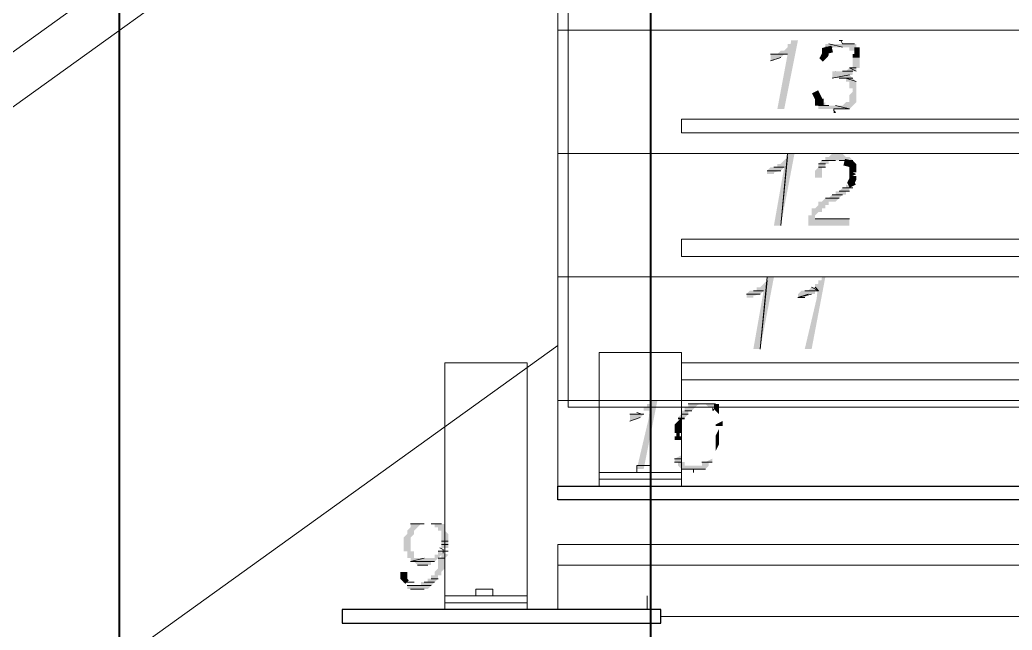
# Model space of a CAD drawing. Header units: millimetres. Extents: x 182 to 575, y -105 to 95.
# Drawn here: x 277.794 to 279.173, y 81.811 to 82.659 of the extents above; entities that cross this region are included whole.
import ezdxf

# ---------------------------------------------------------------- set-up
doc = ezdxf.new("R2010")
doc.units = ezdxf.units.MM
doc.header["$MEASUREMENT"] = 0
doc.layers.add('PDF_Geometry', color=7, linetype='Continuous')
doc.layers.add('PDF_Solid Fills', color=7, linetype='Continuous')

msp = doc.modelspace()

# ---------------------------------------------------------------- hatches: boundary and pattern name
at = {"layer": 'PDF_Solid Fills', "transparency": 33554559}
for points in [[(278.8373450954418, 82.60148214777024), (278.8421084287751, 82.60148214777024), (278.8421084287751, 82.6030702842416), (278.8516318679286, 82.60624548110357), (278.8563919472937, 82.61100556046864), (278.8611552806269, 82.61100556046864), (278.8468685345952, 82.53481497845806), (278.8563919472937, 82.53481497845806), (278.8754420266587, 82.63005241232048), (278.8659186139603, 82.63005241232048), (278.8654424599148, 82.62529233295544), (278.8611552806269, 82.62529233295544), (278.8611552806269, 82.62052899962208), (278.8563919472937, 82.61576889380197), (278.8516318679286, 82.61576889380197), (278.8468685345952, 82.61100556046864), (278.8373450954418, 82.61100556046864)], [(278.9135357039074, 82.62052899962208), (278.9087756245424, 82.61576889380197), (278.9230591430609, 82.62052899962208), (278.946869301791, 82.62052899962208), (278.946869301791, 82.61576889380197), (278.9611560478228, 82.61576889380197), (278.9563927144894, 82.62052899962208), (278.9563927144894, 82.62529233295544), (278.9135357039074, 82.62529233295544)], [(278.9230591430609, 82.57767198904008), (278.9421059684576, 82.57767198904008), (278.9421059684576, 82.57291188321997), (278.946869301791, 82.57291188321997), (278.946869301791, 82.56338847052155), (278.9516326351243, 82.56338847052155), (278.9516326351243, 82.55862513718822), (278.946869301791, 82.55386180385491), (278.946869301791, 82.54433839115646), (278.9421059684576, 82.54433839115646), (278.9373458890925, 82.53957828533638), (278.9135357039074, 82.53957828533638), (278.9135357039074, 82.54433839115646), (278.904012291209, 82.53957828533638), (278.904012291209, 82.53481497845806), (278.946869301791, 82.53481497845806), (278.9516326351243, 82.53957828533638), (278.9563927144894, 82.54433839115646), (278.9563927144894, 82.57291188321997), (278.9516326351243, 82.57767198904008), (278.9475499108225, 82.58175469066697), (278.9516326351243, 82.5824352959184), (278.9516326351243, 82.58719540173851), (278.9563927144894, 82.58719540173851), (278.9563927144894, 82.59195873507184), (278.9611560478228, 82.59195873507184), (278.9611560478228, 82.60624548110357), (278.9516326351243, 82.60624548110357), (278.9516326351243, 82.59195873507184), (278.946869301791, 82.59195873507184), (278.9421059684576, 82.58719540173851), (278.9230591430609, 82.58719540173851)], [(278.8325850160767, 82.44434085147392), (278.8421084287751, 82.44434085147392), (278.8421084287751, 82.44672088785074), (278.8516318679286, 82.44910093083902), (278.8563919472937, 82.45386426417235), (278.8421084287751, 82.3729103223734), (278.8516318679286, 82.3729103223734), (278.8706786933254, 82.47291111602422), (278.8611552806269, 82.47291111602422), (278.8606539403625, 82.46764678212179), (278.8563919472937, 82.46338767687078), (278.8516318679286, 82.45862436999246), (278.8468685345952, 82.45862436999246), (278.8468685345952, 82.45386426417235), (278.8373450954418, 82.45386426417235), (278.8325850160767, 82.44910093083902)], [(278.9373458890925, 82.46338767687078), (278.9516326351243, 82.45862436999246), (278.9516326351243, 82.46338767687078), (278.946869301791, 82.46814778269089), (278.9421059684576, 82.46814778269089), (278.9373458890925, 82.47291111602422), (278.9230591430609, 82.47291111602422), (278.9182990372407, 82.46814778269089), (278.9135357039074, 82.46814778269089), (278.9135357039074, 82.46338767687078), (278.9087756245424, 82.46338767687078), (278.904012291209, 82.45862436999246), (278.904012291209, 82.45386426417235), (278.8992489578756, 82.44910093083902), (278.8992489578756, 82.4395775181406), (278.9087756245424, 82.4395775181406), (278.9087756245424, 82.45386426417235), (278.9135357039074, 82.45386426417235), (278.9135357039074, 82.45862436999246), (278.9182990372407, 82.45862436999246), (278.9182990372407, 82.46338767687078)], [(278.946869301791, 82.44910093083902), (278.946869301791, 82.4395775181406), (278.9563927144894, 82.44434085147392)], [(278.8897255451772, 82.3871970948602), (278.8897255451772, 82.3729103223734), (278.946869301791, 82.3729103223734), (278.946869301791, 82.38243376152684), (278.8992489578756, 82.38243376152684), (278.8992489578756, 82.3871970948602), (278.904012291209, 82.39195717422524), (278.9087756245424, 82.39195717422524), (278.9087756245424, 82.3967205075586), (278.9135357039074, 82.3967205075586), (278.9135357039074, 82.40148384089193), (278.9182990372407, 82.40148384089193), (278.9182990372407, 82.406243920257), (278.9278224499391, 82.406243920257), (278.9325825557593, 82.41100725359033), (278.9373458890925, 82.41576735941044), (278.9421059684576, 82.41576735941044), (278.9421059684576, 82.42053066628876), (278.946869301791, 82.42053066628876), (278.946869301791, 82.42529077210884), (278.9516326351243, 82.42529077210884), (278.9421059684576, 82.43005410544217), (278.9421059684576, 82.42529077210884), (278.9373458890925, 82.42529077210884), (278.9325825557593, 82.42053066628876), (278.9278224499391, 82.42053066628876), (278.9278224499391, 82.41576735941044), (278.9230591430609, 82.41576735941044), (278.9182990372407, 82.41100725359033), (278.9135357039074, 82.41100725359033), (278.9087756245424, 82.406243920257), (278.904012291209, 82.406243920257), (278.904012291209, 82.40148384089193), (278.8992489578756, 82.3967205075586), (278.8944888785106, 82.3967205075586), (278.8944888785106, 82.3871970948602)], [(278.8040115240133, 82.27290955517762), (278.8135349367116, 82.27290955517762), (278.8135349367116, 82.27529122184433), (278.82305834941, 82.27767288851098), (278.8278216827434, 82.2824362218443), (278.8135349367116, 82.20148228004538), (278.82305834941, 82.20148228004538), (278.8421084287751, 82.30148304724113), (278.8325850160767, 82.30148304724113), (278.8320834891289, 82.29621855323691), (278.8278216827434, 82.2919596345427), (278.82305834941, 82.28719630120938), (278.8182982700449, 82.28719630120938), (278.8182982700449, 82.2824362218443), (278.8087748308915, 82.2824362218443), (278.8040115240133, 82.27767288851098)], [(278.9080951082069, 82.29671974036282), (278.904012291209, 82.29671974036282), (278.9035362972875, 82.2919596345427), (278.8992489578756, 82.2919596345427), (278.8992489578756, 82.28719630120938), (278.8944888785106, 82.28719630120938), (278.8897255451772, 82.2824362218443), (278.8802021324789, 82.2824362218443), (278.8754420266587, 82.27767288851098), (278.8754420266587, 82.27290955517762), (278.8849654393571, 82.27290955517762), (278.8881384818479, 82.2760847490988), (278.8944888785106, 82.27767288851098), (278.8992489578756, 82.27767288851098), (278.8992489578756, 82.2824362218443), (278.9025839893498, 82.2824362218443), (278.9015282428845, 82.27187838766545), (278.8849654393571, 82.20148228004538), (278.8944888785106, 82.20148228004538), (278.9135357039074, 82.30148304724113), (278.9087756245424, 82.30148304724113)], [(278.7611545134312, 82.09672140702952), (278.7706779261296, 82.09672140702952), (278.7706779261296, 82.1014815128496)], [(278.7516310742778, 82.03957765041574), (278.7516310742778, 82.04434098374907), (278.7563944076111, 82.04434098374907), (278.7563944076111, 82.04910106311414), (278.7468709949127, 82.04434098374907), (278.7421076615793, 82.04434098374907), (278.7421076615793, 82.03957765041574), (278.7182974763941, 82.03957765041574), (278.7182974763941, 82.04434098374907), (278.713537397029, 82.04434098374907), (278.713537397029, 82.05386439644747), (278.7040107303624, 82.04910106311414), (278.7040107303624, 82.04434098374907), (278.7087740636958, 82.04434098374907), (278.7087740636958, 82.03957765041574), (278.713537397029, 82.03481431708238), (278.7468709949127, 82.03481431708238)]]:
    msp.add_hatch(color=256, dxfattribs=at).paths.add_polyline_path(points)
h = msp.add_hatch(color=256, dxfattribs=at)
h.paths.add_polyline_path([(278.6611537197804, 82.11100492554803), (278.6421068943836, 82.11100492554803), (278.6421068943836, 82.1014815128496), (278.6563936404154, 82.10624481972792)])
h.paths.add_polyline_path([(278.6659170531137, 82.12529167157976), (278.6659170531137, 82.12052833824643), (278.6611537197804, 82.12052833824643), (278.6611537197804, 82.11576825888136), (278.6692513221438, 82.11576825888136), (278.6681947580006, 82.10520549865691), (278.651630307082, 82.03481431708238), (278.6611537197804, 82.03481431708238), (278.6802037991455, 82.13005500491309), (278.6706803864471, 82.13005500491309), (278.6702039231841, 82.12529167157976)])
h = msp.add_hatch(color=256, dxfattribs=at)
h.paths.add_polyline_path([(278.7468709949127, 82.12529167157976), (278.7516310742778, 82.12052833824643), (278.7611545134312, 82.12052833824643), (278.7611545134312, 82.12529167157976)])
h.paths.add_polyline_path([(278.7421076615793, 82.12529167157976), (278.7230608097275, 82.12529167157976), (278.7230608097275, 82.12052833824643), (278.7182974763941, 82.12052833824643), (278.7182974763941, 82.11576825888136), (278.713537397029, 82.11576825888136), (278.713537397029, 82.11100492554803), (278.7087740636958, 82.10624481972792), (278.7182974763941, 82.10624481972792), (278.7230608097275, 82.11100492554803), (278.7230608097275, 82.11576825888136), (278.7278209155476, 82.11576825888136), (278.7325842488809, 82.12052833824643), (278.7357572766757, 82.1237035351084)])
h = msp.add_hatch(color=256, dxfattribs=at)
h.paths.add_polyline_path([(278.3849648044365, 81.95862370861681), (278.3706780584047, 81.95862370861681), (278.3706780584047, 81.95386362925169), (278.3754413917381, 81.95386362925169), (278.3754413917381, 81.94910029591838), (278.3802014711032, 81.94910029591838), (278.3802014711032, 81.92529336470145), (278.3897281377699, 81.92529336470145), (278.3897281377699, 81.94434019009827), (278.3849648044365, 81.94910029591838)])
h.paths.add_polyline_path([(278.3516312065529, 81.87290968745279), (278.332584354701, 81.87290968745279), (278.332584354701, 81.86814958163268), (278.3611546192513, 81.86814958163268), (278.3659179525847, 81.87290968745279), (278.3706780584047, 81.87767302078612), (278.3754413917381, 81.88243310015119), (278.3754413917381, 81.88719643348452), (278.3802014711032, 81.88719643348452), (278.3802014711032, 81.89195976681785), (278.3849648044365, 81.89671984618292), (278.3849648044365, 81.91100661866972), (278.3897281377699, 81.91576669803476), (278.3754413917381, 81.92053003136812), (278.3754413917381, 81.91576669803476), (278.3706780584047, 81.91576669803476), (278.3706780584047, 81.91100661866972), (278.3421077938544, 81.91100661866972), (278.3421077938544, 81.92053003136812), (278.3373444605211, 81.92053003136812), (278.3373444605211, 81.93957688321996), (278.3421077938544, 81.94434019009827), (278.3421077938544, 81.94910029591838), (278.3468678732195, 81.95386362925169), (278.3516312065529, 81.95862370861681), (278.3373444605211, 81.95862370861681), (278.3373444605211, 81.95386362925169), (278.332584354701, 81.94910029591838), (278.332584354701, 81.94434019009827), (278.3278210478228, 81.93957688321996), (278.3278210478228, 81.92053003136812), (278.332584354701, 81.92053003136812), (278.332584354701, 81.91100661866972), (278.3373444605211, 81.91100661866972), (278.3373444605211, 81.90624328533636), (278.3421077938544, 81.90624328533636), (278.3468678732195, 81.90148317951625), (278.3659179525847, 81.90148317951625), (278.3659179525847, 81.90624328533636), (278.3706780584047, 81.90624328533636), (278.3754413917381, 81.91100661866972), (278.3802014711032, 81.91576669803476), (278.3802014711032, 81.91100661866972), (278.3754413917381, 81.91100661866972), (278.3754413917381, 81.89671984618292), (278.3706780584047, 81.89195976681785), (278.3706780584047, 81.88719643348452), (278.3659179525847, 81.88719643348452), (278.3659179525847, 81.88243310015119), (278.3611546192513, 81.88243310015119), (278.3611546192513, 81.87767302078612), (278.3516312065529, 81.87767302078612)])

# ---------------------------------------------------------------- linework, layer by layer
at = {"layer": 'PDF_Geometry', "lineweight": 40}
for points in [[(277.6802025028492, 66.65862460808769), (277.6802025028492, 83.53957635411945), (277.9325844869761, 83.53957635411945), (277.9325844869761, 66.65862460808769)], [(278.6706803864471, 83.07767262396072), (278.6706803864471, 80.29672037528346)]]:
    msp.add_lwpolyline(points, dxfattribs=at)
at = {"layer": 'PDF_Geometry', "lineweight": 13}
for points in [[(277.3563932435899, 82.23005254459565), (277.3563932435899, 82.30624315306122), (278.5421061007327, 83.15862656575965), (278.5421061007327, 83.08243595729402), (277.3563932435899, 82.23005254459565), (277.3563932435899, 81.35386220068028), (278.5421061007327, 82.20624561337868), (278.5421061007327, 83.08243595729402)], [(280.1182986404153, 83.15862656575965), (280.1182986404153, 83.08243595729402), (278.5563928467645, 83.08243595729402), (278.5563928467645, 82.12052833824643), (280.1182986404153, 82.12052833824643), (280.1182986404153, 83.08243595729402), (278.5563928467645, 83.08243595729402), (278.5563928467645, 83.15862656575965)], [(278.9373458890925, 82.58719540173851), (278.9516326351243, 82.58719540173851), (278.9373458890925, 82.58719540173851)], [(278.9421059684576, 82.57767198904008), (278.9563927144894, 82.57291188321997), (278.9421059684576, 82.57767198904008)], [(278.9278224499391, 82.53957828533638), (278.946869301791, 82.53481497845806), (278.9278224499391, 82.53957828533638)], [(278.9278224499391, 82.46338767687078), (278.9087756245424, 82.46338767687078), (278.9278224499391, 82.46338767687078)], [(278.8944888785106, 82.28719630120938), (278.904012291209, 82.2824362218443), (278.8944888785106, 82.28719630120938)], [(278.8992489578756, 82.28719630120938), (278.904012291209, 82.2824362218443), (278.8992489578756, 82.28719630120938)], [(278.8897255451772, 82.27767288851098), (278.8754420266587, 82.27290955517762), (278.8897255451772, 82.27767288851098)], [(278.8944888785106, 82.27767288851098), (278.8754420266587, 82.27290955517762), (278.8944888785106, 82.27767288851098)], [(278.8897255451772, 82.2824362218443), (278.904012291209, 82.2824362218443), (278.8897255451772, 82.2824362218443)], [(278.8802021324789, 82.27290955517762), (278.8754420266587, 82.27290955517762), (278.8802021324789, 82.27290955517762)], [(278.8849654393571, 82.27290955517762), (278.8754420266587, 82.27290955517762), (278.8849654393571, 82.27290955517762)], [(278.651630307082, 82.03957765041574), (278.6706803864471, 82.03957765041574), (278.6706803864471, 82.03005423771734), (278.651630307082, 82.03005423771734)], [(278.3563945398862, 81.95862370861681), (278.3373444605211, 81.95862370861681), (278.3563945398862, 81.95862370861681)], [(278.3563945398862, 81.91100661866972), (278.3373444605211, 81.90624328533636), (278.3563945398862, 81.91100661866972)], [(278.4516319737486, 81.86814958163268), (278.4278218150185, 81.86814958163268), (278.4278218150185, 81.85862616893428), (278.4516319737486, 81.85862616893428)]]:
    msp.add_lwpolyline(points, close=True, dxfattribs=at)
at = {"layer": 'PDF_Geometry', "lineweight": 0}
for points in [[(278.5421061007327, 82.84434071919881), (278.5421061007327, 82.01100738586547)], [(279.7421089578757, 82.47291111602422), (279.7421089578757, 82.54433839115646), (280.1421088256005, 82.61576889380197), (280.1421088256005, 82.64433915835224), (278.5421061007327, 82.64433915835224)], [(279.7421089578757, 82.30148304724113), (279.7421089578757, 82.3729103223734), (280.1421088256005, 82.44434085147392), (280.1421088256005, 82.47291111602422), (278.5421061007327, 82.47291111602422)], [(279.7421089578757, 82.13005500491309), (279.7421089578757, 82.20148228004538), (280.1421088256005, 82.27290955517762), (280.1421088256005, 82.30148304724113), (278.5421061007327, 82.30148304724113)], [(279.7421089578757, 82.01100738586547), (279.7421089578757, 82.03005423771734), (280.1421088256005, 82.1014815128496), (280.1421088256005, 82.13005500491309), (278.5421061007327, 82.13005500491309)]]:
    msp.add_lwpolyline(points, dxfattribs=at)
at = {"layer": 'PDF_Geometry', "lineweight": 13}
for points, const_width in [([(278.9135357039074, 82.60386381443689), (278.9111556642249, 82.60624548110357), (278.9135373308915, 82.61100556046864), (278.9135373308915, 82.61576889380197), (278.9230591430609, 82.61814894671204)], 0.00952341269841519), ([(278.9540126748069, 82.61576889380197), (278.9563943414735, 82.61576889380197), (278.9563943414735, 82.61100556046864), (278.9563943414735, 82.60624548110357)], 0.00952341269841519), ([(278.9111556642249, 82.54433839115646), (278.904012291209, 82.54433839115646), (278.904012291209, 82.54910172448979), (278.9016306245423, 82.55386180385491), (278.8992489578756, 82.55862513718822)], 0.009526666666660943), ([(278.9397259287751, 82.46100602343162), (278.9492493414735, 82.45862436999246), (278.9516310081402, 82.45624431708242), (278.9516310081402, 82.45148259750567), (278.9516310081402, 82.44672089115647)], 0.00952341269841519), ([(278.9516310081402, 82.44195918480727), (278.9516310081402, 82.43719585147394), (278.9492509684576, 82.43243414512472), (278.9516326351243, 82.42767243877555)], 0.00952341269841519)]:
    msp.add_lwpolyline(points, dxfattribs=dict(at, const_width=const_width))
for points in [[(278.9135357039074, 82.62052899962208), (278.9230591430609, 82.62052899962208), (278.9135357039074, 82.62052899962208)], [(278.9230591430609, 82.62052899962208), (278.9135357039074, 82.62052899962208), (278.9230591430609, 82.62052899962208)], [(278.9373458890925, 82.62052899962208), (278.9182990372407, 82.62529233295544), (278.9373458890925, 82.62052899962208)], [(278.9373458890925, 82.63005241232048), (278.9325825557593, 82.63005241232048), (278.9373458890925, 82.63005241232048)], [(278.9540126748069, 82.62529233295544), (278.9373458890925, 82.62529233295544), (278.9349642224259, 82.63005241232048), (278.9349642091984, 82.63005241232048), (278.9349642224259, 82.63005241232048)], [(278.8563919472937, 82.61100556046864), (278.8373450954418, 82.61100556046864), (278.8563919472937, 82.61100556046864)], [(278.8516318679286, 82.60624548110357), (278.8373450954418, 82.60148214777024), (278.8516318679286, 82.60624548110357)], [(278.8468685345952, 82.61100556046864), (278.8611552806269, 82.61100556046864), (278.8468685345952, 82.61100556046864)], [(278.8611552806269, 82.61100556046864), (278.8468685345952, 82.61100556046864), (278.8611552806269, 82.61100556046864)], [(278.946869301791, 82.59195873507184), (278.9563927144894, 82.59195873507184), (278.946869301791, 82.59195873507184)], [(278.946869301791, 82.59195873507184), (278.9563927144894, 82.58719540173851), (278.946869301791, 82.59195873507184)], [(278.946869301791, 82.5824352959184), (278.9230591430609, 82.57767198904008), (278.946869301791, 82.5824352959184)], [(278.9278224499391, 82.58719540173851), (278.9278224499391, 82.58719540173851), (278.9278224499391, 82.58719540173851)], [(278.9516326351243, 82.57767198904008), (278.9325825557593, 82.57767198904008), (278.9516326351243, 82.57767198904008)], [(278.9325825557593, 82.57767198904008), (278.9516326351243, 82.57767198904008), (278.9325825557593, 82.57767198904008)], [(278.904012291209, 82.53957828533638), (278.9182990372407, 82.53957828533638), (278.904012291209, 82.53957828533638)], [(278.9182990372407, 82.53957828533638), (278.904012291209, 82.53957828533638), (278.9182990372407, 82.53957828533638)], [(278.9278224499391, 82.53957828533638), (278.9278224499391, 82.53957828533638), (278.9278224499391, 82.53957828533638)], [(278.9254407965, 82.53005487263795), (278.92782084941, 82.53005487263795), (278.9278224631666, 82.53005487263795), (278.9254407965, 82.53243492554802), (278.9254407965, 82.53481497845806), (278.946869301791, 82.53481497845806)], [(278.8611552806269, 82.47291111602422), (278.8516318679286, 82.3729103223734), (278.8611552806269, 82.47291111602422)], [(278.8611552806269, 82.46814778269089), (278.8516318679286, 82.3729103223734), (278.8611552806269, 82.46814778269089)], [(278.8421084287751, 82.45386426417235), (278.8563919472937, 82.45386426417235), (278.8421084287751, 82.45386426417235)], [(278.8563919472937, 82.45386426417235), (278.8421084287751, 82.45386426417235), (278.8563919472937, 82.45386426417235)], [(278.9135357039074, 82.45862436999246), (278.904012291209, 82.45862436999246), (278.9135357039074, 82.45862436999246)], [(278.904012291209, 82.45386426417235), (278.9135357039074, 82.45386426417235), (278.904012291209, 82.45386426417235)], [(278.9516326351243, 82.46338767687078), (278.9325825557593, 82.46338767687078), (278.9516326351243, 82.46338767687078)], [(278.9325825557593, 82.46338767687078), (278.9516326351243, 82.46338767687078), (278.9325825557593, 82.46338767687078)], [(278.9373458890925, 82.46338767687078), (278.9516326351243, 82.46338767687078), (278.9373458890925, 82.46338767687078)], [(278.8516318679286, 82.44910093083902), (278.8325850160767, 82.44910093083902), (278.8516318679286, 82.44910093083902)], [(278.9373458890925, 82.42529077210884), (278.9516326351243, 82.42529077210884), (278.9373458890925, 82.42529077210884)], [(278.9325825557593, 82.41100725359033), (278.9135357039074, 82.41100725359033), (278.9325825557593, 82.41100725359033)], [(278.9135357039074, 82.41100725359033), (278.9325825557593, 82.41100725359033), (278.9135357039074, 82.41100725359033)], [(278.9230591430609, 82.41576735941044), (278.9373458890925, 82.41576735941044), (278.9230591430609, 82.41576735941044)], [(278.9373458890925, 82.41576735941044), (278.9230591430609, 82.41576735941044), (278.9373458890925, 82.41576735941044)], [(278.9325825557593, 82.42053066628876), (278.946869301791, 82.42053066628876), (278.9325825557593, 82.42053066628876)], [(278.946869301791, 82.38243376152684), (278.8992489578756, 82.38243376152684), (278.946869301791, 82.38243376152684)], [(278.8325850160767, 82.30148304724113), (278.82305834941, 82.20148228004538), (278.8325850160767, 82.30148304724113)], [(278.8325850160767, 82.29671974036282), (278.82305834941, 82.20148228004538), (278.8325850160767, 82.29671974036282)], [(278.82305834941, 82.27767288851098), (278.8040115240133, 82.27767288851098), (278.82305834941, 82.27767288851098)], [(278.8135349367116, 82.2824362218443), (278.8278216827434, 82.2824362218443), (278.8135349367116, 82.2824362218443)], [(278.8278216827434, 82.2824362218443), (278.8135349367116, 82.2824362218443), (278.8278216827434, 82.2824362218443)], [(278.8849654393571, 82.2824362218443), (278.8992489578756, 82.2824362218443), (278.8849654393571, 82.2824362218443)], [(278.713537397029, 82.01100738586547), (278.713537397029, 82.19671894671205), (278.5992498573465, 82.19671894671205), (278.5992498573465, 82.01100738586547)], [(278.3849648044365, 81.83957608956919), (278.3849648044365, 82.18243542819351), (278.4992490901508, 82.18243542819351), (278.4992490901508, 81.83957608956919)], [(278.5421061007327, 82.01100738586547), (278.5421061007327, 82.13957841761149)], [(278.7421076615793, 82.12529167157976), (278.7230608097275, 82.12529167157976), (278.7421076615793, 82.12529167157976)], [(278.7230608097275, 82.12529167157976), (278.7611545134312, 82.12529167157976), (278.7230608097275, 82.12529167157976)], [(278.6611537197804, 82.11100492554803), (278.6421068943836, 82.11100492554803), (278.6611537197804, 82.11100492554803)], [(278.651630307082, 82.11338659221465), (278.6587736800979, 82.11100492554803), (278.6540119605211, 82.11100492554803)], [(278.713537397029, 82.11100492554803), (278.7230608097275, 82.11100492554803), (278.713537397029, 82.11100492554803)], [(278.7230608097275, 82.11100492554803), (278.713537397029, 82.11100492554803), (278.7230608097275, 82.11100492554803)], [(278.7325842488809, 82.12052833824643), (278.7182974763941, 82.12052833824643), (278.7325842488809, 82.12052833824643)], [(278.7278209155476, 82.11576825888136), (278.7182974763941, 82.11576825888136), (278.7278209155476, 82.11576825888136)], [(278.7325842488809, 82.12052833824643), (278.7230608097275, 82.12052833824643), (278.7325842488809, 82.12052833824643)], [(278.7659178203095, 82.12052833824643), (278.7563944076111, 82.12052833824643), (278.7659178203095, 82.12052833824643)], [(278.6563936404154, 82.10624481972792), (278.6421068943836, 82.1014815128496), (278.6563936404154, 82.10624481972792)], [(278.713537397029, 82.04910106311414), (278.7040107303624, 82.04910106311414), (278.713537397029, 82.04910106311414)], [(278.7040107303624, 82.04434098374907), (278.713537397029, 82.04434098374907), (278.7040107303624, 82.04434098374907)], [(278.7421076615793, 82.04434098374907), (278.7563944076111, 82.04434098374907), (278.7421076615793, 82.04434098374907)], [(278.713537397029, 82.03005423771734), (278.5992498573465, 82.03005423771734)], [(278.713537397029, 82.03481431708238), (278.7468709949127, 82.03481431708238), (278.713537397029, 82.03481431708238)], [(278.7468709949127, 82.03481431708238), (278.713537397029, 82.03481431708238), (278.7468709949127, 82.03481431708238)], [(278.7325842356534, 82.03481431708238), (278.7302025689868, 82.03481431708238), (278.7302025689868, 82.03005423771734), (278.7302025822143, 82.03005423771734)], [(278.713537397029, 82.02053079856387), (278.5992498573465, 82.02053079856387)], [(278.3659179525847, 81.95862370861681), (278.3802014711032, 81.95862370861681), (278.3659179525847, 81.95862370861681)], [(278.3802014711032, 81.93481677739985), (278.3897281377699, 81.93481677739985), (278.3802014711032, 81.93481677739985)], [(278.3897281377699, 81.93481677739985), (278.3802014711032, 81.93481677739985), (278.3897281377699, 81.93481677739985)], [(278.3897281377699, 81.93005344406652), (278.3802014711032, 81.93005344406652), (278.3897281377699, 81.93005344406652)], [(278.3802014711032, 81.93005344406652), (278.3897281377699, 81.93005344406652), (278.3802014711032, 81.93005344406652)], [(278.3754413917381, 81.92053003136812), (278.3897281377699, 81.92053003136812), (278.3754413917381, 81.92053003136812)], [(278.3778214314206, 81.92529336470145), (278.382584764754, 81.9229116980348), (278.382584764754, 81.91814836470147)], [(278.3373444605211, 81.90624328533636), (278.3706780584047, 81.90624328533636), (278.3373444605211, 81.90624328533636)], [(278.3706780584047, 81.90624328533636), (278.3373444605211, 81.90624328533636), (278.3706780584047, 81.90624328533636)], [(278.3611546192513, 81.90148317951625), (278.3468678732195, 81.90148317951625), (278.3611546192513, 81.90148317951625)], [(278.3468678732195, 81.90148317951625), (278.3611546192513, 81.90148317951625), (278.3468678732195, 81.90148317951625)], [(278.3849648044365, 81.91100661866972), (278.3754413917381, 81.91100661866972), (278.3849648044365, 81.91100661866972)], [(278.3421077938544, 81.87767302078612), (278.3278210478228, 81.87767302078612), (278.3421077938544, 81.87767302078612)], [(278.3278210478228, 81.87767302078612), (278.3421077938544, 81.87767302078612), (278.3278210478228, 81.87767302078612)], [(278.3563945398862, 81.87767302078612), (278.3706780584047, 81.87767302078612), (278.3563945398862, 81.87767302078612)], [(278.3706780584047, 81.87767302078612), (278.3563945398862, 81.87767302078612), (278.3706780584047, 81.87767302078612)], [(278.3659179525847, 81.88243310015119), (278.3754413917381, 81.88243310015119), (278.3659179525847, 81.88243310015119)], [(278.3754413917381, 81.88243310015119), (278.3659179525847, 81.88243310015119), (278.3754413917381, 81.88243310015119)], [(278.332584354701, 81.87290968745279), (278.3659179525847, 81.87290968745279), (278.332584354701, 81.87290968745279)], [(278.3659179525847, 81.87290968745279), (278.332584354701, 81.87290968745279), (278.3659179525847, 81.87290968745279)], [(278.3373444605211, 81.86814958163268), (278.3563945398862, 81.86814958163268), (278.3373444605211, 81.86814958163268)], [(278.3563945398862, 81.86814958163268), (278.3373444605211, 81.86814958163268), (278.3563945398862, 81.86814958163268)], [(278.3849648044365, 81.85862616893428), (278.4992490901508, 81.85862616893428)], [(278.3849648044365, 81.84910275623585), (278.4992490901508, 81.84910275623585)], [(278.6659170531137, 81.85862616893428), (278.6659170531137, 81.83957608956919)]]:
    msp.add_lwpolyline(points, dxfattribs=at)
at = {"layer": 'PDF_Geometry', "lineweight": 20}
for points in [[(279.7421089578757, 82.52053145993955), (280.1659157568175, 82.52053145993955), (280.1659157568175, 82.50148138057446), (279.7421089578757, 82.50148138057446), (278.713537397029, 82.50148138057446), (278.713537397029, 82.52053145993955)], [(279.7421089578757, 82.3538634969766), (280.1659157568175, 82.3538634969766), (280.1659157568175, 82.3300533117914), (279.7421089578757, 82.3300533117914), (278.713537397029, 82.3300533117914), (278.713537397029, 82.3538634969766)], [(279.7421089578757, 82.18243542819351), (280.1659157568175, 82.18243542819351), (280.1659157568175, 82.15862526946336), (279.7421089578757, 82.15862526946336), (278.713537397029, 82.15862526946336), (278.713537397029, 82.18243542819351)], [(280.1421088256005, 81.93005344406652), (278.5421061007327, 81.93005344406652), (278.5421061007327, 81.90148317951625), (280.1421088256005, 81.90148317951625)]]:
    msp.add_lwpolyline(points, close=True, dxfattribs=at)
at = {"layer": 'PDF_Geometry', "lineweight": 13}
for points in [[(278.7444893282461, 82.13005500491309, 0, 0, 0), (278.7421076615793, 82.13005500491309, 0, 0, 0), (278.7421076615793, 82.13005500491309, 0.02857349206349132, 0.02857349206349132, 0), (278.7421076615793, 82.13005500491309, 0, 0, 0), (278.7421076615793, 82.12529167157976, 0, 0, 0), (278.7421076615793, 82.12529167157976, 0, 0, 0)], [(278.7587744472936, 82.12052833824643, 0.00952341269841519, 0.00952341269841519, 0), (278.7611561139603, 82.12052833824643, 0.00952341269841519, 0.00952341269841519, 0), (278.7611561139603, 82.11576825888136, 0, 0, 0), (278.7635361668703, 82.11338659221465, 0, 0, 0), (278.7659162197804, 82.10862487263796, 0, 0, 0), (278.7659162197804, 82.10386316628876, 0, 0, 0), (278.7659162197804, 82.09910145993956, 0, 0, 0)], [(278.7135357700449, 82.10624481972792, 0.00952341269841519, 0.00952341269841519, 0), (278.7135357700449, 82.10386316628876, 0, 0, 0), (278.7135357700449, 82.09910145993956, 0.009526666666660943, 0.009526666666660943, 0), (278.7111557303624, 82.09672140702952, 0.009526666666660943, 0.009526666666660943, 0), (278.7087740636958, 82.09433974036281, 0.009526666666660943, 0.009526666666660943, 0), (278.7087740636958, 82.08957803401364, 0.009526666666660943, 0.009526666666660943, 0), (278.7087740636958, 82.08481632766441, 0.004763333333328779, 0.004763333333328779, 0), (278.7087740636958, 82.08005299433108, 0.009526666666660943, 0.009526666666660943, 0), (278.7087740636958, 82.07529128798188, 0, 0, 0), (278.7087740636958, 82.07052958163268, 0, 0, 0), (278.706392397029, 82.068147914966, 0, 0, 0), (278.706392397029, 82.06576786205594, 0, 0, 0), (278.706392397029, 82.06100615570674, 0, 0, 0), (278.7087740636958, 82.05624444935754, 0, 0, 0), (278.7087740636958, 82.05148272978082, 0, 0, 0)], [(278.7659162197804, 82.09672140702952, 0.00952341269841519, 0.00952341269841519, 0), (278.7659162197804, 82.09433974036281, 0, 0, 0), (278.7659162197804, 82.08957803401364, 0, 0, 0), (278.7659162197804, 82.08481632766441, 0, 0, 0), (278.7659162197804, 82.08005299433108, 0.00952341269841519, 0.00952341269841519, 0), (278.7635361668703, 82.07529128798188, 0.009523439153437067, 0.009523439153437067, 0), (278.7611561139603, 82.07052958163268, 0, 0, 0), (278.7611561139603, 82.06576786205594, 0, 0, 0), (278.7611561139603, 82.06100615570674, 0, 0, 0), (278.7563927938544, 82.05862450226758, 0, 0, 0), (278.7563927938544, 82.05386439644747, 0, 0, 0), (278.7540127409445, 82.04910106311414, 0, 0, 0), (278.7468709949127, 82.04672102343159, 0, 0, 0)], [(278.3587745795688, 81.96815037528344, 0, 0, 0), (278.3611562462355, 81.96815037528344, 0.01904685185185226, 0.01904685185185226, 0), (278.3611546324788, 81.96815037528344, 0, 0, 0), (278.3611546324788, 81.96338704195014, 0, 0, 0), (278.3611546324788, 81.96338704195014, 0.03809367724867925, 0.03809367724867925, 0), (278.3611546324788, 81.96338704195014, 0, 0, 0), (278.3611546324788, 81.95862370861681, 0, 0, 0)], [(278.3278226483519, 81.89195976681785, 0.00952341269841519, 0.00952341269841519, 0), (278.3278226483519, 81.88719643348452, 0.00952341269841519, 0.00952341269841519, 0), (278.3278226483519, 81.88243310015119, 0.006734050986191853, 0.006734050986191853, 0), (278.3325827541719, 81.87767302078612, 0, 0, 0)]]:
    msp.add_lwpolyline(points, format="xyseb", dxfattribs=at)
at = {"layer": 'PDF_Geometry', "lineweight": 25}
for points in [[(279.7421089578757, 82.01100738586547), (280.1659157568175, 82.01100738586547), (280.1659157568175, 81.99195730650041), (279.7421089578757, 81.99195730650041), (278.5421061007327, 81.99195730650041), (278.5421061007327, 82.01100738586547)], [(278.6849639049656, 81.83957608956919), (278.2421070002037, 81.83957608956919), (278.2421070002037, 81.82052926417234), (278.6849639049656, 81.82052926417234)]]:
    msp.add_lwpolyline(points, close=True, dxfattribs=at)
at = {"layer": 'PDF_Geometry', "lineweight": 20}
msp.add_lwpolyline([(278.6849639049656, 81.83005267687076), (279.7421089578757, 81.83005267687076), (280.1421088256005, 81.90148317951625), (278.5421061007327, 81.90148317951625), (278.5421061007327, 81.83957608956919)], dxfattribs=at)
at = {"layer": 'PDF_Solid Fills', "transparency": 33554559}
for points in [[(278.904012291209, 82.55386180385491), (278.8992489578756, 82.55862513718822), (278.904012291209, 82.55862513718822)], [(278.7325842488809, 82.03005423771734), (278.7325842488809, 82.03005423771734), (278.7278209155476, 82.03005423771734)], [(278.7325842488809, 82.03005423771734), (278.7278209155476, 82.03005423771734), (278.7278209155476, 82.03005423771734)]]:
    msp.add_solid(points, dxfattribs=at)

doc.saveas('drawing.dxf')
